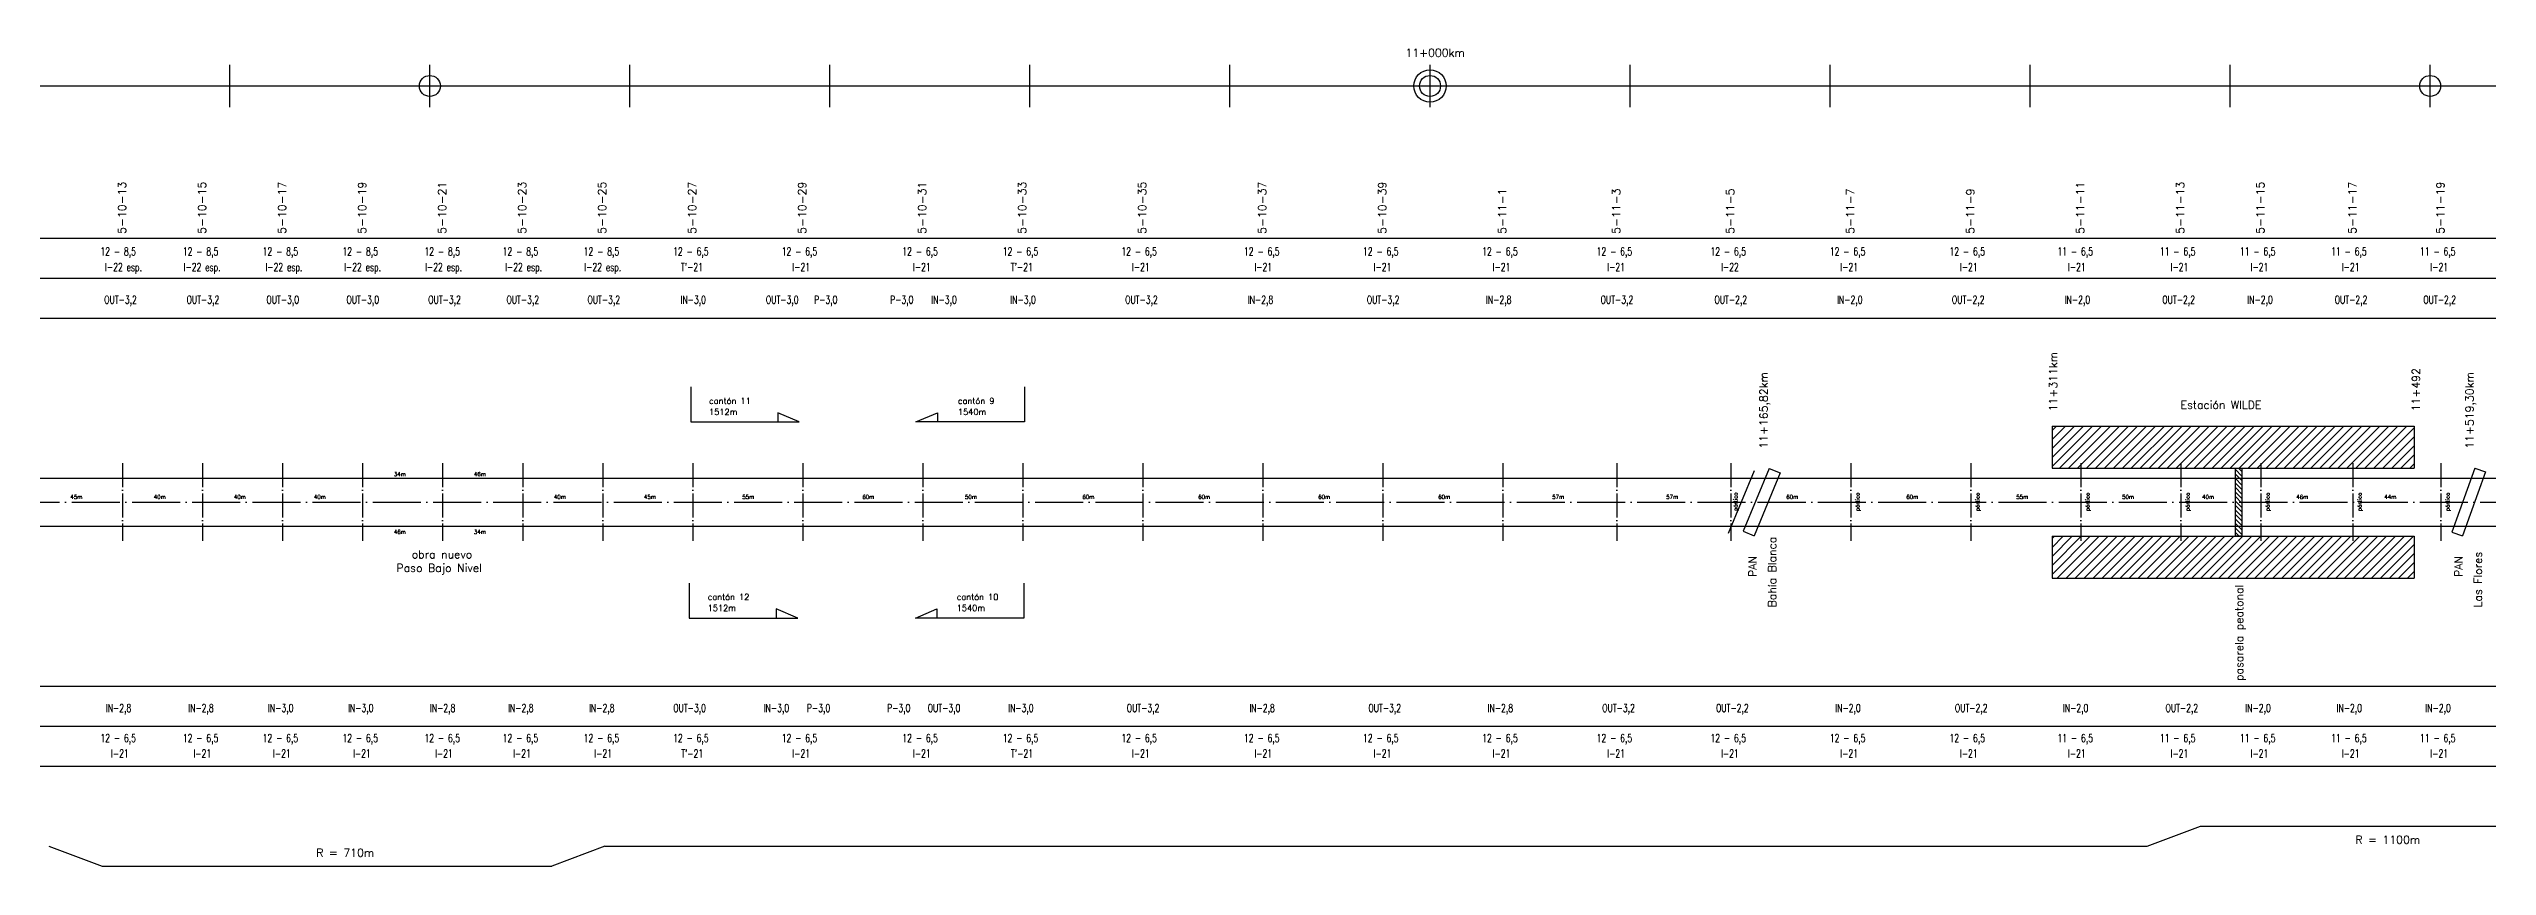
# Model space of a CAD drawing. Header units: millimetres. Extents: x 56 to 21898, y 145 to 1565.
# Drawn here: x 6378 to 7597, y 145 to 554 of the extents above; entities that cross this region are included whole.
import ezdxf

# ---------------------------------------------------------------- set-up
doc = ezdxf.new("R2010")
doc.units = ezdxf.units.MM
doc.linetypes.add('ACAD_ISO04W100', pattern=[30, 24, -3, 0, -3])
for name, color, linetype in [('catenaria via ascendente', 7, 'Continuous'), ('catenaria vía descendente', 7, 'Continuous'), ('Eje de entrevías', 1, 'Continuous'), ('longitud vano', 7, 'Continuous'), ('Nº de poste', 6, 'Continuous'), ('progresivas', 4, 'Continuous'), ('TEXTOS', 3, 'Continuous')]:
    doc.layers.add(name, color=color, linetype=linetype)
doc.styles.get("Standard").update_dxf_attribs({"font": 'romans.shx'})
doc.styles.add('STYLE1', font='romans.shx')
doc.linetypes.add('GAS_LINE', pattern='A,12.7,-5.08,["GAS",Standard,S=2.54,R=0,X=-2.54,Y=-1.27],-6.35', length=24.13)
pattern_1 = [(45, (-171.9055, -722.557), (-2.245064, 2.245064), [])]

msp = doc.modelspace()

# ---------------------------------------------------------------- hatches: boundary and pattern name
h = msp.add_hatch()
h.set_pattern_fill('ANSI31', color=8, style=0)
h.set_pattern_definition(pattern_1)
h.paths.add_polyline_path([(7560.2, 365), (7379.2, 365), (7379.2, 344), (7560.2, 344)])
h = msp.add_hatch()
h.set_pattern_fill('ANSI31', color=8, scale=0.5, angle=90, style=0)
h.set_pattern_definition([(135, (-171.9055, -722.5569), (-1.122532, -1.122532), [])])
h.paths.add_polyline_path([(7470.9, 310), (7470.9, 344), (7474.1, 344), (7474.1, 310)])
h = msp.add_hatch()
h.set_pattern_fill('ANSI31', color=8, style=0)
h.set_pattern_definition(pattern_1)
h.paths.add_polyline_path([(7560.2, 310), (7379.2, 310), (7379.2, 289), (7560.2, 289)])

# ---------------------------------------------------------------- linework, layer by layer
for p, q in [((6468.2, 524.4), (6468.2, 545.6)), ((6568.2, 524.4), (6568.2, 545.6)), ((6668.2, 524.4), (6668.2, 545.6)), ((6768.2, 524.4), (6768.2, 545.6)), ((6868.2, 524.4), (6868.2, 545.6)), ((6968.2, 524.4), (6968.2, 545.6)), ((7068.2, 524.4), (7068.2, 545.6)), ((7168.2, 524.4), (7168.2, 545.6)), ((7268.2, 524.4), (7268.2, 545.6)), ((7368.2, 524.4), (7368.2, 545.6)), ((7468.2, 524.4), (7468.2, 545.6)), ((7568.2, 524.4), (7568.2, 545.6)), ((68.2, 535), (21897.6, 535)), ((68.2, 459), (21897.6, 459)), ((68.2, 439), (21897.6, 439)), ((68.2, 419), (21897.6, 419)), ((6698.6, 384.6), (6698.6, 367.1)), ((6865.4, 384.6), (6865.4, 367.1)), ((6698.6, 367.1), (6752.8, 367.1)), ((6752.8, 367.1), (6742.1, 371.7)), ((6742.1, 371.7), (6742.1, 367.1)), ((6811.2, 367.1), (6821.9, 371.7)), ((6865.4, 367.1), (6811.2, 367.1)), ((6821.9, 371.7), (6821.9, 367.1)), ((7379.2, 365), (7379.2, 344)), ((7560.2, 365), (7560.2, 344)), ((7237.7, 343.9), (7224.7, 312.5)), ((7243.2, 341.6), (7230.2, 310.2)), ((7237.7, 343.9), (7243.2, 341.6)), ((7590.6, 344), (7579, 312)), ((7595.9, 342.1), (7584.3, 310.1)), ((7590.6, 344), (7595.9, 342.1)), ((7224.7, 312.5), (7230.2, 310.2)), ((7379.2, 310), (7379.2, 289)), ((7560.2, 310), (7560.2, 289)), ((7579, 312), (7584.3, 310.1)), ((6697.9, 286.5), (6697.9, 269.1)), ((6865.2, 286.5), (6865.2, 269.1)), ((6697.9, 269.1), (6752.1, 269.1)), ((6752.1, 269.1), (6741.4, 273.7)), ((6741.4, 273.7), (6741.4, 269.1)), ((6811, 269.1), (6821.7, 273.7)), ((6865.2, 269.1), (6811, 269.1)), ((6821.7, 273.7), (6821.7, 269.1)), ((68.2, 235), (21897.6, 235)), ((68.2, 215), (21897.6, 215)), ((68.2, 195), (21897.6, 195)), ((7426.8, 155), (7453.4, 165)), ((7453.4, 165), (7626.2, 165)), ((6377.7, 155), (6404.3, 145)), ((6655.7, 155), (6629.1, 145)), ((6655.7, 155), (7426.8, 155)), ((6404.3, 145), (6629.1, 145))]:
    msp.add_line(p, q)
at = {"linetype": 'ACAD_ISO04W100', "ltscale": 0.5}
for p, q in [((6414.6, 346.5), (6414.6, 307.6)), ((6454.6, 346.5), (6454.6, 307.6)), ((6494.6, 346.5), (6494.6, 307.6)), ((6534.6, 346.5), (6534.6, 307.6)), ((6574.6, 346.5), (6574.6, 307.6)), ((6614.6, 346.5), (6614.6, 307.6)), ((6654.6, 346.5), (6654.6, 307.6)), ((6699.6, 346.5), (6699.6, 307.6)), ((6754.6, 346.5), (6754.6, 307.6)), ((6814.6, 346.5), (6814.6, 307.6)), ((6864.6, 346.5), (6864.6, 307.6)), ((6924.6, 346.5), (6924.6, 307.6)), ((6984.6, 346.5), (6984.6, 307.6)), ((7044.6, 346.5), (7044.6, 307.6)), ((7104.6, 346.5), (7104.6, 307.6)), ((7161.6, 346.5), (7161.6, 307.6)), ((7218.6, 346.5), (7218.6, 307.6)), ((7278.6, 346.5), (7278.6, 307.6)), ((7338.6, 346.5), (7338.6, 307.6)), ((7393.6, 346.5), (7393.6, 307.6)), ((7443.6, 346.5), (7443.6, 307.6)), ((7483.6, 346.5), (7483.6, 307.6)), ((7529.6, 346.5), (7529.6, 307.6)), ((7573.6, 346.5), (7573.6, 307.6))]:
    msp.add_line(p, q, dxfattribs=at)
at = {"linetype": 'GAS_LINE', "ltscale": 0.25}
msp.add_line((7230.3, 342.7), (7217.3, 311.3), dxfattribs=at)
msp.add_lwpolyline([(7470.9, 310), (7470.9, 344), (7474.1, 344), (7474.1, 310)], close=True)
for centre, radius in [((6568.2, 535), 5.24), ((7068.2, 535), 8.09), ((7068.2, 535), 5.24), ((7568.2, 535), 5.24)]:
    msp.add_circle(centre, radius)
at = {"layer": 'catenaria via ascendente'}
for p, q in [((7379.2, 365), (7560.2, 365)), ((7379.2, 344), (7560.2, 344)), ((68.2, 339), (21897.6, 339))]:
    msp.add_line(p, q, dxfattribs=at)
at = {"layer": 'catenaria vía descendente'}
for p, q in [((68.2, 315), (21897.6, 315)), ((7379.2, 310), (7560.2, 310)), ((7379.2, 289), (7560.2, 289))]:
    msp.add_line(p, q, dxfattribs=at)
at = {"layer": 'Eje de entrevías', "linetype": 'ACAD_ISO04W100'}
msp.add_line((68.2, 327), (21897.6, 327), dxfattribs=at)

# ---------------------------------------------------------------- texts
at = {"layer": 'longitud vano', "linetype": 'Continuous', "style": 'STYLE1'}
for s, p in [('34m', (6550.2, 340)), ('46m', (6590.2, 340)), ('45m', (6388.5, 328.6)), ('40m', (6430.2, 328.6)), ('40m', (6470.2, 328.6)), ('40m', (6510.2, 328.6)), ('40m', (6630.2, 328.6)), ('45m', (6675.2, 328.6)), ('55m', (6724.4, 328.6)), ('60m', (6784.4, 328.6)), ('50m', (6835.7, 328.6)), ('60m', (6894.4, 328.6)), ('60m', (6952.3, 328.6)), ('60m', (7012.3, 328.6)), ('60m', (7072.3, 328.6)), ('57m', (7129.3, 328.6)), ('57m', (7186.3, 328.6)), ('60m', (7246.3, 328.6)), ('60m', (7306.3, 328.6)), ('55m', (7361.3, 328.6)), ('50m', (7414.2, 328.6)), ('40m', (7454.2, 328.6)), ('46m', (7501.3, 328.6)), ('44m', (7545.3, 328.6)), ('46m', (6550.2, 311.1)), ('34m', (6590.2, 311.1))]:
    msp.add_text(s, height=2, dxfattribs=at).set_placement(p)
at = {"layer": 'Nº de poste', "linetype": 'Continuous', "style": 'STYLE1'}
for s, p in [('5-10-13', (6416.3, 461.1)), ('5-10-15', (6456.3, 461.1)), ('5-10-17', (6496.3, 461.1)), ('5-10-19', (6536.3, 461.1)), ('5-10-21', (6576.3, 461.1)), ('5-10-23', (6616.3, 461.1)), ('5-10-25', (6656.3, 461.1)), ('5-10-27', (6701.3, 461.1)), ('5-10-29', (6756.3, 461.1)), ('5-10-31', (6816.3, 461.1)), ('5-10-33', (6866.3, 461.1)), ('5-10-35', (6926.3, 461.1)), ('5-10-37', (6986.3, 461.1)), ('5-10-39', (7046.3, 461.1)), ('5-11-1', (7106.3, 461.1)), ('5-11-3', (7163.3, 461.1)), ('5-11-5', (7220.3, 461.1)), ('5-11-7', (7280.3, 461.1)), ('5-11-9', (7340.3, 461.1)), ('5-11-11', (7395.3, 461.1)), ('5-11-13', (7445.3, 461.1)), ('5-11-15', (7485.3, 461.1)), ('5-11-17', (7531.3, 461.1)), ('5-11-19', (7575.3, 461.1))]:
    msp.add_text(s, height=4, rotation=90, dxfattribs=at).set_placement(p)
at = {"layer": 'progresivas', "linetype": 'Continuous', "style": 'STYLE1'}
msp.add_text('11+000km', height=4, dxfattribs=at).set_placement((7055.9, 549.6))
for s, p in [('11+165,82km', (7237, 353.7)), ('11+311km', (7381.7, 372.4)), ('11+492', (7563.1, 372.4)), ('11+519,30km', (7589.9, 353.7))]:
    msp.add_text(s, height=4, rotation=90, dxfattribs=at).set_placement(p)
at = {"layer": 'TEXTOS', "linetype": 'Continuous', "style": 'STYLE1', "width": 0.7}
for s, p in [('12 - 8,5', (6403.5, 450.3)), ('12 - 8,5', (6444.7, 450.3)), ('12 - 8,5', (6484.6, 450.3)), ('12 - 8,5', (6524.5, 450.3)), ('12 - 8,5', (6565.5, 450.3)), ('12 - 8,5', (6604.6, 450.3)), ('12 - 8,5', (6645.1, 450.3)), ('12 - 6,5', (6689.8, 450.3)), ('12 - 6,5', (6744.1, 450.3)), ('12 - 6,5', (6804.4, 450.3)), ('12 - 6,5', (6854.6, 450.3)), ('12 - 6,5', (6913.9, 450.3)), ('12 - 6,5', (6975.2, 450.3)), ('12 - 6,5', (7034.7, 450.3)), ('12 - 6,5', (7094.3, 450.3)), ('12 - 6,5', (7151.5, 450.3)), ('12 - 6,5', (7208.4, 450.3)), ('12 - 6,5', (7268.1, 450.3)), ('12 - 6,5', (7327.9, 450.3)), ('11 - 6,5', (7381.9, 450.3)), ('11 - 6,5', (7433.1, 450.3)), ('11 - 6,5', (7473.1, 450.3)), ('11 - 6,5', (7518.7, 450.3)), ('11 - 6,5', (7563.1, 450.3)), ('I-22 esp.', (6405.8, 442.5)), ('I-22 esp.', (6445.1, 442.5)), ('I-22 esp.', (6486, 442.5)), ('I-22 esp.', (6525.3, 442.5)), ('I-22 esp.', (6565.8, 442.5)), ('I-22 esp.', (6605.8, 442.5)), ('I-22 esp.', (6645.4, 442.5)), ("T'-21", (6693.7, 442.5)), ('I-21', (6749.4, 442.5)), ('I-21', (6809.7, 442.5)), ("T'-21", (6858.6, 442.5)), ('I-21', (6919.2, 442.5)), ('I-21', (6980.4, 442.5)), ('I-21', (7040, 442.5)), ('I-21', (7099.5, 442.5)), ('I-21', (7156.8, 442.5)), ('I-22', (7213.7, 442.5)), ('I-21', (7273.3, 442.5)), ('I-21', (7333.1, 442.5)), ('I-21', (7387.1, 442.5)), ('I-21', (7438.4, 442.5)), ('I-21', (7478.4, 442.5)), ('I-21', (7524, 442.5)), ('I-21', (7568.3, 442.5)), ('OUT-3,2', (6405.4, 426.2)), ('OUT-3,2', (6446.6, 426.2)), ('OUT-3,0', (6486.5, 426.2)), ('OUT-3,0', (6526.5, 426.2)), ('OUT-3,2', (6567.4, 426.2)), ('OUT-3,2', (6606.5, 426.2)), ('OUT-3,2', (6647, 426.2)), ('IN-3,0', (6693.5, 426.2)), ('OUT-3,0', (6736.2, 426.2)), ('P-3,0', (6760.3, 426.2)), ('P-3,0', (6798.3, 426.2)), ('IN-3,0', (6818.9, 426.2)), ('IN-3,0', (6858.4, 426.2)), ('OUT-3,2', (6915.8, 426.2)), ('IN-2,8', (6977.1, 426.2)), ('OUT-3,2', (7036.6, 426.2)), ('IN-2,8', (7096.2, 426.2)), ('OUT-3,2', (7153.5, 426.2)), ('OUT-2,2', (7210.4, 426.2)), ('IN-2,0', (7271.7, 426.2)), ('OUT-2,2', (7329.1, 426.2)), ('IN-2,0', (7385.5, 426.2)), ('OUT-2,2', (7434.3, 426.2)), ('IN-2,0', (7476.8, 426.2)), ('OUT-2,2', (7520.5, 426.2)), ('OUT-2,2', (7564.8, 426.2)), ('IN-2,8', (6406.2, 222.1)), ('IN-2,8', (6447.4, 222.1)), ('IN-3,0', (6487.3, 222.1)), ('IN-3,0', (6527.3, 222.1)), ('IN-2,8', (6568.2, 222.1)), ('IN-2,8', (6607.3, 222.1)), ('IN-2,8', (6647.8, 222.1)), ('OUT-3,0', (6689.9, 222.1)), ('IN-3,0', (6735.1, 222.1)), ('P-3,0', (6756.7, 222.1)), ('P-3,0', (6796.8, 222.1)), ('OUT-3,0', (6817.1, 222.1)), ('IN-3,0', (6857.3, 222.1)), ('OUT-3,2', (6916.6, 222.1)), ('IN-2,8', (6977.9, 222.1)), ('OUT-3,2', (7037.4, 222.1)), ('IN-2,8', (7097, 222.1)), ('OUT-3,2', (7154.3, 222.1)), ('OUT-2,2', (7211.2, 222.1)), ('IN-2,0', (7270.8, 222.1)), ('OUT-2,2', (7330.6, 222.1)), ('IN-2,0', (7384.6, 222.1)), ('OUT-2,2', (7435.9, 222.1)), ('IN-2,0', (7475.8, 222.1)), ('IN-2,0', (7521.4, 222.1)), ('IN-2,0', (7565.8, 222.1)), ('12 - 6,5', (6403.5, 207.1)), ('12 - 6,5', (6444.7, 207.1)), ('12 - 6,5', (6484.6, 207.1)), ('12 - 6,5', (6524.5, 207.1)), ('12 - 6,5', (6565.5, 207.1)), ('12 - 6,5', (6604.6, 207.1)), ('12 - 6,5', (6645.1, 207.1)), ('12 - 6,5', (6689.8, 207.1)), ('12 - 6,5', (6744.1, 207.1)), ('12 - 6,5', (6804.4, 207.1)), ('12 - 6,5', (6854.6, 207.1)), ('12 - 6,5', (6913.9, 207.1)), ('12 - 6,5', (6975.2, 207.1)), ('12 - 6,5', (7034.7, 207.1)), ('12 - 6,5', (7094.3, 207.1)), ('12 - 6,5', (7151.5, 207.1)), ('12 - 6,5', (7208.4, 207.1)), ('12 - 6,5', (7268.1, 207.1)), ('12 - 6,5', (7327.9, 207.1)), ('11 - 6,5', (7381.9, 207.1)), ('11 - 6,5', (7433.1, 207.1)), ('11 - 6,5', (7473.1, 207.1)), ('11 - 6,5', (7518.7, 207.1)), ('11 - 6,5', (7563.1, 207.1)), ('I-21', (6408.8, 199.4)), ('I-21', (6450, 199.4)), ('I-21', (6489.8, 199.4)), ('I-21', (6529.8, 199.4)), ('I-21', (6570.8, 199.4)), ('I-21', (6609.8, 199.4)), ('I-21', (6650.4, 199.4)), ("T'-21", (6693.8, 199.4)), ('I-21', (6749.4, 199.4)), ('I-21', (6809.7, 199.4)), ("T'-21", (6858.7, 199.4)), ('I-21', (6919.2, 199.4)), ('I-21', (6980.4, 199.4)), ('I-21', (7040, 199.4)), ('I-21', (7099.5, 199.4)), ('I-21', (7156.8, 199.4)), ('I-21', (7213.7, 199.4)), ('I-21', (7273.3, 199.4)), ('I-21', (7333.1, 199.4)), ('I-21', (7387.1, 199.4)), ('I-21', (7438.4, 199.4)), ('I-21', (7478.4, 199.4)), ('I-21', (7524, 199.4)), ('I-21', (7568.3, 199.4))]:
    msp.add_text(s, height=4, dxfattribs=at).set_placement(p)
at = {"layer": 'TEXTOS', "linetype": 'Continuous', "style": 'STYLE1'}
for s, height, p in [('cantón 11', 3, (6707.8, 376.1)), ('cantón 9', 3, (6832.2, 376.1)), ('1512m', 3, (6707.8, 370.6)), ('1540m', 3, (6832.2, 370.6)), ('Estación WILDE', 4, (7443.4, 373.6)), ('Paso Bajo Nivel', 4, (6551.5, 292.1)), ('obra nuevo', 4, (6559.1, 298.9)), ('cantón 12', 3, (6707.1, 278.1)), ('cantón 10', 3, (6831.6, 278.1)), ('1512m', 3, (6707.1, 272.6)), ('1540m', 3, (6831.6, 272.6)), ('R = 1100m', 4, (7530.8, 156.3)), ('R = 710m', 4, (6511.4, 149.8))]:
    msp.add_text(s, height=height, dxfattribs=at).set_placement(p)
at = {"layer": 'TEXTOS', "color": 6, "linetype": 'Continuous', "style": 'STYLE1'}
for p in [(7221.9, 322.6), (7282.9, 322.5), (7342.9, 322.5), (7397.9, 322.5), (7447.9, 322.5), (7487.9, 322.5), (7533.9, 322.5), (7577.9, 322.5)]:
    msp.add_text('pórtico', height=2, rotation=90, dxfattribs=at).set_placement(p)
at = {"layer": 'TEXTOS', "linetype": 'Continuous', "style": 'STYLE1'}
for s, p in [('Bahía Blanca', (7241.2, 274.4)), ('PAN', (7231.5, 289.6)), ('PAN', (7584.4, 289.6)), ('Las Flores', (7594.1, 274.4)), ('pasarela peatonal', (7474.7, 237.6))]:
    msp.add_text(s, height=4, rotation=90, dxfattribs=at).set_placement(p)

doc.saveas('drawing.dxf')
